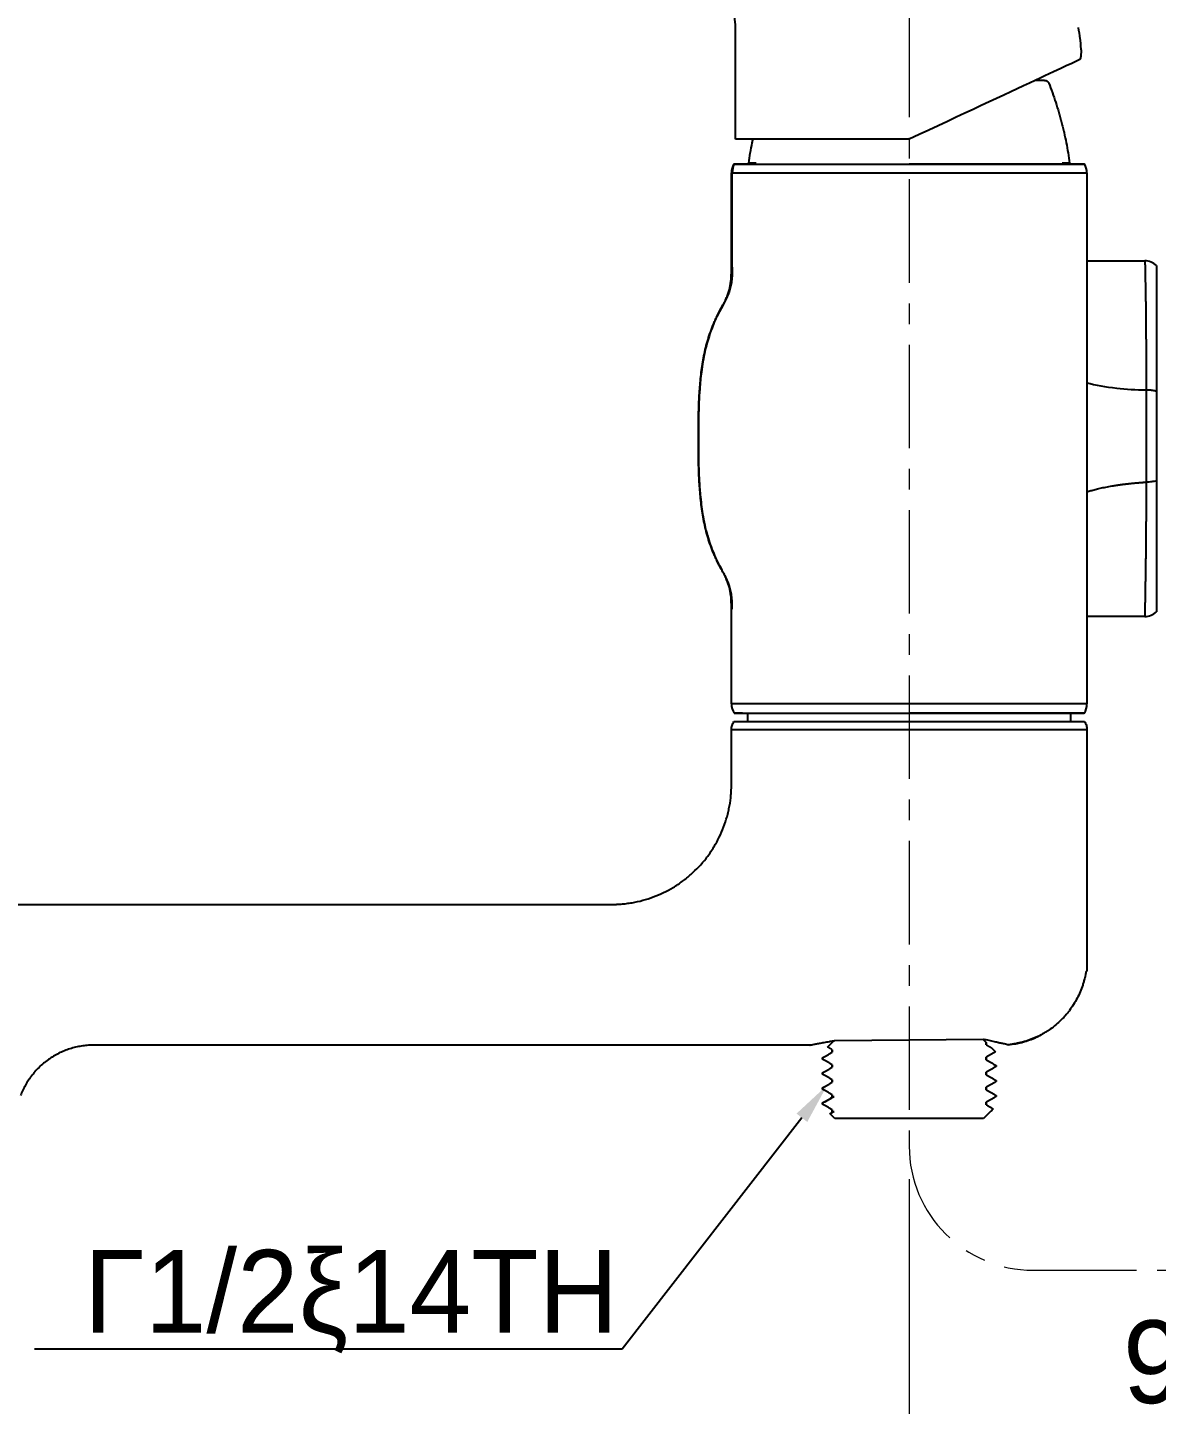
# Model space of a CAD drawing. Extents: x 0 to 1128, y 0 to 827.
# Drawn here: x 626.8 to 763.3, y 110.1 to 276.6 of the extents above; entities that cross this region are included whole.
import ezdxf
from ezdxf import colors
from ezdxf.entities.mleader import LeaderData, LeaderLine
from ezdxf.math import Vec2, Vec3

# ---------------------------------------------------------------- set-up
doc = ezdxf.new("R2010")
doc.units = 0
doc.header["$LTSCALE"] = 10
doc.header["$MEASUREMENT"] = 0
doc.header["$PDMODE"] = 3
doc.header["$PDSIZE"] = -10
doc.linetypes.add('CENTER', pattern=[2, 1.25, -0.25, 0.25, -0.25])
doc.layers.get('0').update_dxf_attribs({"linetype": 'CONTINUOUS'})
doc.layers.get('DEFPOINTS').update_dxf_attribs({"linetype": 'CONTINUOUS'})
doc.layers.add('1', color=7, linetype='CONTINUOUS')
doc.layers.add('DEF_LAYER_ASSEM_MEMBER', color=7, linetype='CONTINUOUS')
doc.styles.add('Daelim Dimension', font='')
doc.styles.get("Standard").update_dxf_attribs({"font": 'SYMBOL'})
doc.styles.get('Daelim Dimension').set_extended_font_data('나눔고딕')
doc.dimstyles.new('DEFAULT', dxfattribs={"dimscale": 2, "dimtxt": 2, "dimasz": 2, "dimexe": 0, "dimexo": 2, "dimgap": 1, "dimtad": 1, "dimdec": 1, "dimzin": 9, "dimdsep": 46, "dimtxsty": 'Daelim Dimension', "dimcen": 0.5, "dimclrd": 252, "dimclre": 252, "dimclrt": 3, "dimadec": 1, "dimazin": 0, "dimtfac": 1, "dimtdec": 1, "dimtix": 1, "dimtmove": 0, "dimatfit": 3, "dimfxl": 1, "dimtolj": 1, "dimtzin": 1, "dimlwd": 9, "dimlwe": 9, "dimarcsym": 0})

# ---------------------------------------------------------------- blocks, each defined once
blk = doc.blocks.new('*D2')
at = {"color": 5, "lineweight": 9, "ltscale": 0.5, "transparency": 16777216}
for p, q in [((611.38, 138.41), (611.38, 88.37)), ((830.14, 133.57), (830.14, 88.37)), ((615.38, 90.37), (826.14, 90.37))]:
    blk.add_line(p, q, dxfattribs=at)
at = {"color": 5, "ltscale": 0.5, "transparency": 16777216}
for points in [[(615.38, 91.04), (615.38, 89.71), (611.38, 90.37)], [(826.14, 91.04), (826.14, 89.71), (830.14, 90.37)]]:
    blk.add_solid(points, dxfattribs=at)
at = {"layer": 'DEFPOINTS', "color": 0, "ltscale": 0.5, "transparency": 16777216}
for p in [(611.38, 142.41), (830.14, 137.57), (830.14, 90.37)]:
    blk.add_point(p, dxfattribs=at)
at = {"color": 7, "ltscale": 0.5, "transparency": 16777216, "insert": (720.76, 97.82), "char_height": 10, "attachment_point": 5, "style": 'Daelim Dimension'}
blk.add_mtext('\\A1;219', dxfattribs=at)
blk = doc.blocks.new('*D3')
at = {"color": 5, "lineweight": 9, "ltscale": 0.5, "transparency": 16777216}
for p, q in [((830.14, 145.67), (830.14, 105.73)), ((733.44, 137.31), (733.44, 105.73)), ((737.44, 107.73), (826.14, 107.73))]:
    blk.add_line(p, q, dxfattribs=at)
at = {"color": 5, "ltscale": 0.5, "transparency": 16777216}
for points in [[(737.44, 108.4), (737.44, 107.06), (733.44, 107.73)], [(826.14, 108.4), (826.14, 107.06), (830.14, 107.73)]]:
    blk.add_solid(points, dxfattribs=at)
at = {"layer": 'DEFPOINTS', "color": 0, "ltscale": 0.5, "transparency": 16777216}
for p in [(830.14, 149.67), (733.44, 141.31), (830.14, 107.73)]:
    blk.add_point(p, dxfattribs=at)
at = {"color": 7, "ltscale": 0.5, "transparency": 16777216, "insert": (781.79, 115.17), "char_height": 10, "attachment_point": 5, "style": 'Daelim Dimension'}
blk.add_mtext('\\A1;95~105', dxfattribs=at)

msp = doc.modelspace()

# ---------------------------------------------------------------- linework, layer by layer
at = {"ltscale": 0.5}
for p, q in [((711.94, 259), (754.94, 259)), ((754.94, 194.78), (711.94, 194.78)), ((752.94, 193.65), (752.94, 192.65)), ((711.94, 191.67), (754.94, 191.67)), ((724.41, 154.07), (742.44, 154.26))]:
    msp.add_line(p, q, dxfattribs=at)
at = {"layer": '1', "color": 7, "linetype": 'Continuous', "lineweight": -3}
for p, q in [((754.06, 272.68), (753.53, 272.43)), ((712.44, 263.06), (712.44, 271.06)), ((749.79, 270.16), (748.67, 270.16)), ((749.79, 270.16), (749.85, 270.16)), ((712.94, 263.06), (712.44, 263.06)), ((733.44, 263.06), (712.94, 263.06)), ((714.94, 260.16), (714.04, 260.16)), ((752.84, 260.16), (751.94, 260.16)), ((711.94, 247.32), (711.94, 259)), ((712.03, 247.59), (712.03, 259)), ((754.94, 259), (754.94, 194.78)), ((762.09, 232.74), (762.09, 221.6)), ((763.34, 232.58), (763.34, 221.73)), ((763.44, 226.65), (763.34, 226.65)), ((711.94, 206.41), (711.94, 206.42)), ((711.94, 194.78), (711.94, 206.41)), ((713.29, 193.65), (712.29, 193.65)), ((713.94, 192.65), (713.94, 193.65)), ((754.59, 193.65), (753.59, 193.65)), ((712.24, 192.65), (754.64, 192.65)), ((754.94, 186.2), (754.94, 186.2)), ((754.94, 186.2), (754.94, 162.48)), ((613.44, 170.53), (683.44, 170.53)), ((754.94, 162.48), (754.83, 162.48)), ((754.94, 162.48), (754.83, 162.48)), ((683.44, 153.53), (634.84, 153.53)), ((742.44, 154.26), (742.44, 154.15)), ((742.76, 153.57), (742.76, 153.84)), ((742.76, 153.84), (742.76, 153.57)), ((722.94, 151.98), (722.94, 151.84)), ((722.94, 151.84), (722.94, 151.98)), ((724.13, 152.97), (724.13, 152.67)), ((724.13, 152.67), (724.13, 152.97)), ((742.76, 151.76), (742.76, 152.06)), ((742.76, 152.06), (742.76, 151.76)), ((722.94, 150.17), (722.94, 150.02)), ((722.94, 150.02), (722.94, 150.17)), ((724.13, 151.15), (724.13, 150.85)), ((724.13, 150.85), (724.13, 151.15)), ((742.76, 149.94), (742.76, 150.24)), ((742.76, 150.24), (742.76, 149.94)), ((743.94, 150.93), (743.94, 151.07)), ((743.94, 151.07), (743.94, 150.93)), ((722.94, 148.35), (722.94, 148.21)), ((722.94, 148.21), (722.94, 148.35)), ((724.13, 149.34), (724.13, 149.04)), ((724.13, 149.04), (724.13, 149.34)), ((742.76, 148.13), (742.76, 148.43)), ((742.76, 148.43), (742.76, 148.13)), ((743.94, 149.11), (743.94, 149.26)), ((743.94, 149.26), (743.94, 149.11)), ((722.94, 146.54), (722.94, 146.39)), ((722.94, 146.39), (722.94, 146.54)), ((724.13, 147.52), (724.13, 147.22)), ((724.13, 147.22), (724.13, 147.52)), ((742.76, 146.32), (742.76, 146.62)), ((742.76, 146.62), (742.76, 146.32)), ((743.94, 147.3), (743.94, 147.45)), ((743.94, 147.45), (743.94, 147.3)), ((724.13, 145.71), (724.13, 145.41)), ((724.13, 145.41), (724.13, 145.71)), ((733.44, 144.65), (724.44, 144.65)), ((742.44, 144.65), (733.44, 144.65))]:
    msp.add_line(p, q, dxfattribs=at)
for centre, radius, start, end in [((713.94, 259), 2, 147.8293, 180), ((716.47, 258.65), 4.45, 161.546, 175.5599), ((752.94, 259), 2, 0, 32.1707), ((761.94, 207.36), 2, 270.0009, 314.3362), ((713.94, 194.78), 2, 180, 214.2758), ((752.94, 194.78), 2, 325.7242, 0)]:
    msp.add_arc(centre, radius, start, end, dxfattribs=at)
at = {"layer": '1', "color": 7, "linetype": 'Continuous', "lineweight": -3, "extrusion": (0, 1.21242e-05, 1)}
msp.add_arc((761.94, 246.36, -0.01), 2, 45.6635, 90, dxfattribs=at)
at = {"layer": '1', "color": 7, "linetype": 'Continuous', "lineweight": -3}
for centre, major_axis, ratio, start_param, end_param in [((733.44, 260.06), (-19.2, 0), 0.000003, 6.05326, 6.283185), ((733.44, 260.06), (-19.2, 0), 0.000003, 3.141367, 3.380059), ((733.44, 193.65), (-20.15, 0), 0.000015, 0, 1.570796), ((733.44, 193.65), (-20.15, 0), 0.000015, 2.886966, 4.712389)]:
    msp.add_ellipse(centre, major_axis=major_axis, ratio=ratio, start_param=start_param, end_param=end_param, dxfattribs=at)
for points, knots in [([(712.44, 271.06), (712.44, 271.94), (712.44, 272.81), (712.44, 274.12), (712.44, 274.56), (712.44, 275.22), (712.44, 275.44), (712.44, 275.87), (712.44, 276.09), (712.44, 276.37), (712.44, 276.42), (712.44, 276.53), (712.44, 276.58), (712.44, 276.75), (712.43, 276.86), (712.41, 277.18), (712.38, 277.4), (712.31, 277.72), (712.28, 277.82), (712.24, 277.96), (712.24, 277.98), (712.22, 278.03), (712.2, 278.11), (712.17, 278.19), (712.08, 278.45), (711.99, 278.65), (711.79, 279.03), (711.68, 279.22), (711.53, 279.45), (711.49, 279.49), (711.43, 279.58), (711.4, 279.62), (711.29, 279.75), (711.22, 279.84), (711, 280.08), (710.85, 280.23), (710.6, 280.44), (710.51, 280.51), (710.38, 280.61), (710.31, 280.66), (710.25, 280.7), (710.2, 280.73), (710.18, 280.75), (709.97, 280.88), (709.78, 280.99), (709.39, 281.17), (709.18, 281.25), (708.87, 281.36), (708.77, 281.39), (708.55, 281.44), (708.44, 281.46), (708.23, 281.5), (708.12, 281.52), (707.91, 281.54), (707.8, 281.55), (707.59, 281.56), (707.48, 281.56), (707.32, 281.56), (707.26, 281.56), (707.15, 281.56), (707.1, 281.56), (706.83, 281.56), (706.62, 281.56), (705.97, 281.56), (705.54, 281.56), (704.25, 281.56), (703.39, 281.56), (701.66, 281.56), (700.8, 281.56), (699.94, 281.56)], [0, 0, 0, 0, 0.125, 0.125, 0.1875, 0.1875, 0.21875, 0.21875, 0.25, 0.25, 0.257812, 0.257812, 0.265625, 0.265625, 0.28125, 0.28125, 0.3125, 0.3125, 0.328125, 0.328125, 0.332031, 0.332031, 0.335937, 0.34375, 0.34375, 0.375, 0.375, 0.40625, 0.40625, 0.414062, 0.414062, 0.421875, 0.421875, 0.4375, 0.4375, 0.46875, 0.46875, 0.484375, 0.484375, 0.492187, 0.496094, 0.496094, 0.5, 0.5, 0.53125, 0.53125, 0.5625, 0.5625, 0.578125, 0.578125, 0.59375, 0.59375, 0.609375, 0.609375, 0.625, 0.625, 0.640625, 0.640625, 0.648437, 0.648437, 0.65625, 0.65625, 0.6875, 0.6875, 0.75, 0.75, 0.875, 0.875, 1, 1, 1, 1]), ([(754.22, 273.86), (754.22, 273.97), (754.22, 274.08), (754.21, 274.31), (754.2, 274.42), (754.18, 274.76), (754.15, 274.99), (754.07, 275.66), (754, 276.11), (753.9, 276.56)], [0, 0, 0, 0, 0.125, 0.125, 0.25, 0.25, 0.5, 0.5, 1, 1, 1, 1]), ([(754.22, 273.86), (754.22, 273.78), (754.22, 273.71), (754.22, 273.61), (754.22, 273.58), (754.22, 273.52), (754.22, 273.51), (754.22, 273.47), (754.22, 273.46), (754.21, 273.37), (754.21, 273.31), (754.2, 273.22), (754.2, 273.19), (754.19, 273.14), (754.19, 273.13), (754.19, 273.1), (754.19, 273.08), (754.18, 273.02), (754.17, 272.97), (754.15, 272.9), (754.15, 272.88), (754.14, 272.85), (754.14, 272.84), (754.14, 272.82), (754.13, 272.81), (754.12, 272.77), (754.11, 272.74), (754.09, 272.71), (754.08, 272.7), (754.07, 272.69), (754.07, 272.68), (754.06, 272.68), (754.06, 272.68), (754.06, 272.68)], [0, 0, 0, 0, 0.125, 0.125, 0.1875, 0.1875, 0.21875, 0.21875, 0.25, 0.25, 0.375, 0.375, 0.4375, 0.4375, 0.46875, 0.46875, 0.5, 0.5, 0.625, 0.625, 0.6875, 0.6875, 0.71875, 0.71875, 0.75, 0.75, 0.875, 0.875, 0.9375, 0.9375, 0.96875, 0.96875, 1, 1, 1, 1]), ([(753.53, 272.43), (753.3, 272.32), (752.96, 272.16), (752.52, 271.96), (751.62, 271.54), (750.34, 270.94), (748.68, 270.17), (748.68, 270.17), (748.67, 270.17), (748.67, 270.16), (745.14, 268.52), (739.92, 266.08), (733.44, 263.06)], [0, 0, 0, 0, 0.324435, 0.324435, 0.324435, 1, 1, 1, 1.00229, 1.00229, 1.00229, 2.435656, 2.435656, 2.435656, 2.435656]), ([(749.85, 270.16), (749.88, 270.16), (749.9, 270.16), (749.95, 270.15), (749.98, 270.15), (750.02, 270.13), (750.07, 270.11), (750.11, 270.09), (750.14, 270.07), (750.15, 270.06), (750.17, 270.05), (750.18, 270.04), (750.21, 270.01), (750.23, 269.99), (750.25, 269.96), (750.26, 269.95), (750.27, 269.93), (750.28, 269.92), (750.3, 269.89), (750.31, 269.87), (750.32, 269.85)], [0, 0, 0, 0, 0.125, 0.125, 0.25, 0.25, 0.375, 0.5, 0.5, 0.5625, 0.5625, 0.625, 0.625, 0.75, 0.75, 0.8125, 0.8125, 0.875, 0.875, 1, 1, 1, 1]), ([(750.32, 269.85), (750.62, 269.07), (750.9, 268.29), (751.29, 267.1), (751.41, 266.7), (751.59, 266.09), (751.65, 265.89), (751.76, 265.49), (751.87, 265.08), (751.97, 264.67), (752.07, 264.27), (752.12, 264.06), (752.26, 263.45), (752.35, 263.04), (752.59, 261.81), (752.73, 260.99), (752.84, 260.16)], [0, 0, 0, 0, 0.25, 0.25, 0.375, 0.375, 0.4375, 0.4375, 0.5, 0.5625, 0.5625, 0.625, 0.625, 0.75, 0.75, 1, 1, 1, 1]), ([(714.04, 260.16), (714.15, 260.98), (714.29, 261.8), (714.48, 262.77), (714.51, 262.91), (714.54, 263.06)], [0, 0, 0, 0, 0.25, 0.25, 0.2954871, 0.2954871, 0.2954871, 0.2954871]), ([(714.81, 260.06), (714.75, 260.06), (714.69, 260.06), (714.31, 260.06), (714.02, 260.06), (713.7, 260.06), (713.64, 260.06), (713.54, 260.06), (713.51, 260.06), (713.46, 260.06), (713.31, 260.06), (713.18, 260.06), (712.89, 260.06), (712.57, 260.06), (712.39, 260.06), (712.3, 260.06), (712.28, 260.06), (712.26, 260.06), (712.25, 260.06), (712.25, 260.06), (712.25, 260.06), (712.25, 260.06)], [0, 0, 0, 0, 0.037924, 0.037924, 0.235445, 0.235445, 0.284825, 0.284825, 0.309515, 0.309515, 0.334205, 0.432966, 0.432966, 0.630487, 0.828008, 0.828008, 0.926768, 0.926768, 0.976149, 0.976149, 1, 1, 1, 1]), ([(712.25, 260.06), (712.74, 260.06), (713.23, 260.06), (713.89, 260.06), (714.07, 260.06), (714.24, 260.06), (720.64, 260.06), (727.04, 260.06), (733.44, 260.06), (739.64, 260.06), (745.84, 260.06), (752.04, 260.06), (752.24, 260.06), (752.44, 260.06), (752.64, 260.06), (753.31, 260.06), (753.97, 260.06), (754.63, 260.06)], [0, 0, 0, 0, 0.735254, 0.735254, 1, 1, 1, 10.633573, 10.633573, 10.633573, 19.966206, 19.966206, 19.966206, 20.267146, 20.267146, 20.267146, 21.267146, 21.267146, 21.267146, 21.267146]), ([(733.44, 260.06), (745.69, 260.06), (754.64, 260.06), (754.63, 260.06), (754.63, 260.06), (754.63, 260.06), (754.62, 260.06), (754.58, 260.06), (754.43, 260.06), (754.32, 260.06), (754.16, 260.06), (754.14, 260.06), (754.1, 260.06), (754.08, 260.06), (754.02, 260.06), (753.98, 260.06), (753.85, 260.06), (753.75, 260.06), (753.43, 260.06), (753.19, 260.06), (752.68, 260.06), (752.4, 260.06), (752.11, 260.06), (752.09, 260.06), (752.06, 260.06), (752.04, 260.06), (748.65, 260.06), (741.99, 260.06), (733.44, 260.06)], [-3.234352, -3.234352, -3.234352, -3.234352, 0, 0, 0, 0.024954, 0.024954, 0.22374, 0.22374, 0.422526, 0.422526, 0.447375, 0.447375, 0.472223, 0.472223, 0.521919, 0.521919, 0.621312, 0.621312, 0.820098, 0.820098, 1, 1, 1, 1.013178, 1.013178, 1.013178, 3.039335, 3.039335, 3.039335, 3.039335]), ([(761.94, 248.36), (761.94, 248.36), (761.94, 248.36), (761.94, 248.36), (761.94, 248.36), (761.94, 248.35), (761.94, 248.35), (761.94, 248.34), (761.94, 248.34), (761.94, 248.33), (761.94, 248.32), (761.94, 248.31), (761.95, 248.3), (761.95, 248.29), (761.95, 248.27), (761.95, 248.26), (761.95, 248.24), (761.95, 248.23), (761.95, 248.21), (761.95, 248.19), (761.95, 248.17), (761.95, 248.15), (761.95, 248.13), (761.95, 248.1), (761.95, 248.08), (761.95, 248.05), (761.95, 248.02), (761.95, 247.99), (761.95, 247.96), (761.95, 247.93), (761.95, 247.9), (761.96, 247.87), (761.96, 247.83), (761.96, 247.8), (761.96, 247.76), (761.96, 247.72), (761.96, 247.68), (761.96, 247.64), (761.96, 247.6), (761.96, 247.55), (761.96, 247.51), (761.96, 247.46), (761.97, 247.41), (761.97, 247.36), (761.97, 247.31), (761.97, 247.26), (761.97, 247.21), (761.97, 247.09), (761.98, 246.9), (761.98, 246.62), (761.99, 246.32), (761.99, 246.02), (762, 245.7), (762.01, 245.35), (762.01, 244.98), (762.02, 244.59), (762.02, 244.17), (762.03, 243.87), (762.03, 243.69), (762.03, 243.64), (762.03, 243.59), (762.03, 243.55), (762.03, 243.5), (762.04, 243.45), (762.04, 243.4), (762.04, 243.35), (762.04, 243.3), (762.04, 243.25), (762.04, 243.2), (762.04, 243.15), (762.04, 243.1), (762.04, 243.05), (762.04, 243), (762.04, 242.95), (762.04, 242.9), (762.04, 242.85), (762.04, 242.8), (762.04, 242.75), (762.04, 242.7), (762.04, 242.65), (762.05, 242.59), (762.05, 242.54), (762.05, 242.49), (762.05, 242.44), (762.05, 242.39), (762.05, 242.33), (762.05, 242.28), (762.05, 242.23), (762.05, 242.17), (762.05, 242.12), (762.05, 242.07), (762.05, 242.01), (762.05, 241.96), (762.05, 241.9), (762.05, 241.85), (762.05, 241.79), (762.05, 241.74), (762.05, 241.68), (762.06, 241.63), (762.06, 241.57), (762.06, 241.52), (762.06, 241.46), (762.06, 241.4), (762.06, 241.35), (762.06, 241.29), (762.06, 241.24), (762.06, 241.18), (762.06, 241.12), (762.06, 241.07), (762.06, 241.01), (762.06, 240.95), (762.06, 240.89), (762.06, 240.83), (762.06, 240.78), (762.06, 240.72), (762.06, 240.66), (762.06, 240.6), (762.06, 240.54), (762.06, 240.48), (762.07, 240.43), (762.07, 240.37), (762.07, 240.31), (762.07, 240.25), (762.07, 240.19), (762.07, 240.13), (762.07, 240.07), (762.07, 240.01), (762.07, 239.95), (762.07, 239.89), (762.07, 239.83), (762.07, 239.77), (762.07, 239.71), (762.07, 239.64), (762.07, 239.58), (762.07, 239.52), (762.07, 239.46), (762.07, 239.4), (762.07, 239.34), (762.07, 239.27), (762.07, 239.21), (762.07, 239.15), (762.07, 239.09), (762.07, 239.02), (762.07, 238.96), (762.08, 238.9), (762.08, 238.84), (762.08, 238.77), (762.08, 238.71), (762.08, 238.65), (762.08, 238.58), (762.08, 238.52), (762.08, 238.45), (762.08, 238.39), (762.08, 238.33), (762.08, 238.26), (762.08, 238.2), (762.08, 238.13), (762.08, 238.07), (762.08, 238), (762.08, 237.94), (762.08, 237.87), (762.08, 237.81), (762.08, 237.74), (762.08, 237.68), (762.08, 237.61), (762.08, 237.54), (762.08, 237.48), (762.08, 237.41), (762.08, 237.35), (762.08, 237.28), (762.08, 237.21), (762.08, 237.15), (762.08, 237.08), (762.08, 237.01), (762.08, 236.95), (762.08, 236.88), (762.08, 236.81), (762.08, 236.74), (762.08, 236.68), (762.08, 236.61), (762.08, 236.54), (762.09, 236.47), (762.09, 236.41), (762.09, 236.34), (762.09, 236.27), (762.09, 236.2), (762.09, 236.13), (762.09, 236.06), (762.09, 236), (762.09, 235.93), (762.09, 235.86), (762.09, 235.79), (762.09, 235.72), (762.09, 235.65), (762.09, 235.58), (762.09, 235.51), (762.09, 235.44), (762.09, 235.37), (762.09, 235.3), (762.09, 235.23), (762.09, 235.16), (762.09, 235.09), (762.09, 235.02), (762.09, 234.95), (762.09, 234.88), (762.09, 234.81), (762.09, 234.74), (762.09, 234.67), (762.09, 234.6), (762.09, 234.53), (762.09, 234.46), (762.09, 234.39), (762.09, 234.32), (762.09, 234.25), (762.09, 234.18), (762.09, 234.1), (762.09, 234.03), (762.09, 233.96), (762.09, 233.89), (762.09, 233.82), (762.09, 233.75), (762.09, 233.68), (762.09, 233.6), (762.09, 233.53), (762.09, 233.46), (762.09, 233.39), (762.09, 233.32), (762.09, 233.24), (762.09, 233.17), (762.09, 233.1), (762.09, 233.03), (762.09, 232.95), (762.09, 232.88), (762.09, 232.81), (762.09, 232.76), (762.09, 232.74)], [0, 0, 0, 0, 0.005328, 0.010672, 0.016031, 0.021405, 0.026795, 0.0322, 0.03762, 0.043055, 0.048506, 0.053972, 0.059453, 0.06495, 0.070461, 0.075988, 0.08153, 0.087087, 0.092659, 0.098246, 0.103848, 0.109465, 0.115097, 0.120743, 0.126405, 0.132083, 0.137775, 0.143482, 0.149204, 0.154942, 0.160695, 0.166463, 0.172247, 0.178046, 0.183861, 0.18969, 0.195536, 0.201397, 0.207274, 0.213166, 0.219074, 0.224998, 0.230937, 0.236892, 0.242862, 0.248848, 0.254849, 0.260865, 0.288255, 0.314767, 0.340398, 0.365153, 0.389036, 0.414604, 0.440181, 0.465765, 0.491352, 0.51694, 0.519683, 0.522426, 0.525169, 0.527911, 0.530654, 0.533396, 0.536138, 0.538879, 0.541621, 0.544362, 0.547103, 0.549844, 0.552585, 0.555326, 0.558066, 0.560807, 0.563547, 0.566287, 0.569027, 0.571766, 0.574506, 0.577245, 0.579984, 0.582723, 0.585462, 0.588201, 0.590939, 0.593678, 0.596416, 0.599154, 0.601892, 0.604629, 0.607367, 0.610104, 0.612842, 0.615579, 0.618316, 0.621053, 0.623789, 0.626526, 0.629262, 0.631998, 0.634734, 0.63747, 0.640206, 0.642942, 0.645677, 0.648412, 0.651148, 0.653883, 0.656618, 0.659352, 0.662087, 0.664821, 0.667556, 0.67029, 0.673024, 0.675758, 0.678492, 0.681226, 0.683959, 0.686693, 0.689426, 0.692159, 0.694892, 0.697625, 0.700358, 0.703091, 0.705823, 0.708556, 0.711288, 0.71402, 0.716752, 0.719484, 0.722216, 0.724948, 0.72768, 0.730412, 0.733143, 0.735874, 0.738606, 0.741337, 0.744068, 0.746799, 0.74953, 0.75226, 0.754991, 0.757721, 0.760451, 0.763181, 0.765911, 0.768641, 0.771371, 0.7741, 0.776829, 0.779558, 0.782287, 0.785016, 0.787744, 0.790473, 0.793201, 0.795929, 0.798657, 0.801384, 0.804111, 0.806838, 0.809565, 0.812292, 0.815018, 0.817744, 0.82047, 0.823196, 0.825922, 0.828647, 0.831372, 0.834096, 0.836821, 0.839545, 0.842269, 0.844993, 0.847717, 0.85044, 0.853163, 0.855886, 0.858609, 0.861332, 0.864054, 0.866776, 0.869498, 0.87222, 0.874942, 0.877663, 0.880385, 0.883106, 0.885827, 0.888548, 0.891269, 0.893989, 0.89671, 0.89943, 0.90215, 0.90487, 0.90759, 0.91031, 0.91303, 0.91575, 0.918469, 0.921189, 0.923908, 0.926627, 0.929346, 0.932065, 0.934784, 0.937503, 0.940222, 0.94294, 0.945659, 0.948377, 0.951095, 0.953813, 0.956531, 0.959249, 0.961967, 0.964684, 0.967402, 0.970119, 0.972836, 0.975553, 0.97827, 0.980987, 0.983703, 0.98642, 0.989136, 0.991852, 0.994568, 0.997284, 1, 1, 1, 1]), ([(710.71, 242.64), (710.86, 242.91), (710.99, 243.14), (711.2, 243.55), (711.28, 243.74), (711.43, 244.09), (711.5, 244.25), (711.61, 244.57), (711.65, 244.72), (711.78, 245.19), (711.83, 245.5), (711.9, 246.07), (711.91, 246.28), (711.93, 246.74), (711.94, 247), (711.94, 247.32)], [0, 0, 0, 0, 0.125, 0.125, 0.25, 0.25, 0.375, 0.375, 0.5, 0.5, 0.75, 0.75, 0.875, 0.875, 1, 1, 1, 1]), ([(712.03, 247.59), (712.04, 247.23), (712.03, 246.6), (711.96, 245.75), (711.82, 245.05), (711.59, 244.36), (711.25, 243.59), (710.95, 243.04), (710.77, 242.73)], [0, 0, 0, 0, 0.211134, 0.367143, 0.500156, 0.633407, 0.789132, 1, 1, 1, 1]), ([(763.34, 247.79), (763.34, 247.79), (763.34, 247.77), (763.34, 247.68), (763.34, 247.61), (763.34, 247.5), (763.34, 247.47), (763.34, 247.42), (763.34, 247.39), (763.34, 247.31), (763.34, 247.24), (763.34, 247.04), (763.34, 246.88), (763.34, 246.53), (763.34, 246.33), (763.34, 245.89), (763.34, 245.64), (763.34, 245.31), (763.34, 245.21), (763.34, 245.11), (763.34, 245.04), (763.34, 245), (763.34, 244.83), (763.34, 244.68), (763.34, 244.23), (763.34, 243.9), (763.34, 243.23), (763.34, 242.87), (763.34, 242.13), (763.34, 241.74), (763.34, 241.12), (763.34, 240.91), (763.34, 240.59), (763.34, 240.49), (763.34, 240.27), (763.34, 240.16), (763.34, 239.61), (763.34, 239.16), (763.34, 238.23), (763.34, 237.75), (763.34, 236.78), (763.34, 236.28), (763.34, 235.51), (763.34, 235.26), (763.34, 234.86), (763.34, 234.73), (763.34, 234.53), (763.34, 234.47), (763.34, 234.34), (763.34, 233.74), (763.34, 233.13), (763.34, 232.58)], [0, 0, 0, 0, 0.062578, 0.062578, 0.125073, 0.125073, 0.140697, 0.140697, 0.15632, 0.15632, 0.187568, 0.187568, 0.250063, 0.250063, 0.312557, 0.312557, 0.375052, 0.375052, 0.390676, 0.398488, 0.398488, 0.4063, 0.4063, 0.437547, 0.437547, 0.500042, 0.500042, 0.562536, 0.562536, 0.625031, 0.625031, 0.656279, 0.656279, 0.671902, 0.671902, 0.687526, 0.687526, 0.750021, 0.750021, 0.812516, 0.812516, 0.87501, 0.87501, 0.906258, 0.906258, 0.921882, 0.921882, 0.929693, 0.929693, 0.937505, 1, 1, 1, 1]), ([(710.83, 242.78), (710.68, 242.54), (710.19, 241.74), (709.44, 239.95), (708.71, 237.57), (708.3, 235.06), (708.1, 233), (708.01, 231.34), (707.97, 229.96), (707.95, 228.75), (707.94, 227.65), (707.94, 226.66), (707.94, 225.79), (707.95, 224.83), (707.97, 223.56), (708.03, 221.91), (708.17, 219.92), (708.44, 217.63), (708.95, 215.25), (709.74, 212.97), (710.42, 211.62), (710.8, 210.98)], [0, 0, 0, 0, 0.026129, 0.085962, 0.177095, 0.254302, 0.317698, 0.367509, 0.406815, 0.443578, 0.478297, 0.50825, 0.534053, 0.558183, 0.596205, 0.650814, 0.709174, 0.77954, 0.861975, 0.93189, 1, 1, 1, 1]), ([(710.71, 211.09), (710.54, 211.39), (710.3, 211.85), (710.08, 212.32), (709.94, 212.63), (709.6, 213.42), (709.19, 214.54), (708.92, 215.53), (708.76, 216.19), (708.69, 216.52), (708.49, 217.52), (708.38, 218.19), (708.26, 219.19), (708.22, 219.53), (708.16, 220.2), (708.07, 221.2), (708.02, 222.2), (707.98, 223.54), (707.96, 224.2), (707.94, 225.53), (707.94, 226.2), (707.94, 227.53), (707.94, 228.19), (707.96, 229.52), (707.98, 230.19), (708.02, 231.52), (708.07, 232.53), (708.16, 233.53), (708.22, 234.2), (708.26, 234.53), (708.38, 235.54), (708.49, 236.21), (708.69, 237.21), (708.76, 237.54), (708.92, 238.2), (709.19, 239.18), (709.6, 240.31), (709.94, 241.1), (710.08, 241.41), (710.3, 241.88), (710.54, 242.34), (710.71, 242.64)], [0, 0, 0, 0, 0.03125, 0.046875, 0.046875, 0.0625, 0.125, 0.15625, 0.15625, 0.1875, 0.1875, 0.25, 0.25, 0.28125, 0.28125, 0.3125, 0.375, 0.375, 0.4375, 0.4375, 0.5, 0.5, 0.5625, 0.5625, 0.625, 0.625, 0.6875, 0.71875, 0.71875, 0.75, 0.75, 0.8125, 0.8125, 0.84375, 0.84375, 0.875, 0.9375, 0.953125, 0.953125, 0.96875, 1, 1, 1, 1]), ([(710.71, 242.64), (710.71, 242.64), (710.71, 242.64), (710.71, 242.64), (710.71, 242.64), (710.71, 242.64), (710.71, 242.65), (710.72, 242.65), (710.72, 242.66), (710.73, 242.66), (710.73, 242.67), (710.73, 242.68), (710.74, 242.69), (710.75, 242.7), (710.75, 242.71), (710.76, 242.72), (710.77, 242.73), (710.77, 242.74), (710.77, 242.74)], [0, 0, 0, 0, 0.064106, 0.12829, 0.192555, 0.256902, 0.321335, 0.385856, 0.450468, 0.515174, 0.579975, 0.644876, 0.709877, 0.774983, 0.840194, 0.905515, 0.970947, 1, 1, 1, 1]), ([(710.77, 242.74), (710.77, 242.74), (710.78, 242.75), (710.78, 242.76), (710.79, 242.77), (710.79, 242.77)], [0, 0, 0, 0, 0.278071, 0.778406, 1, 1, 1, 1]), ([(762.09, 221.6), (762.09, 221.55), (762.09, 221.47), (762.09, 221.34), (762.09, 221.21), (762.09, 221.08), (762.09, 220.95), (762.09, 220.82), (762.09, 220.69), (762.09, 220.55), (762.09, 220.41), (762.09, 220.28), (762.09, 220.14), (762.09, 220), (762.09, 219.85), (762.09, 219.71), (762.09, 219.57), (762.09, 219.42), (762.09, 219.28), (762.09, 219.13), (762.09, 218.98), (762.09, 218.83), (762.09, 218.68), (762.08, 218.53), (762.08, 218.38), (762.08, 218.22), (762.08, 218.07), (762.08, 217.91), (762.08, 217.76), (762.08, 217.6), (762.08, 217.44), (762.08, 217.28), (762.08, 217.12), (762.08, 216.96), (762.08, 216.8), (762.07, 216.64), (762.07, 216.48), (762.07, 216.31), (762.07, 216.15), (762.07, 215.98), (762.07, 215.82), (762.07, 215.65), (762.07, 215.49), (762.06, 215.32), (762.06, 215.16), (762.06, 214.99), (762.06, 214.82), (762.06, 214.65), (762.06, 214.48), (762.06, 214.32), (762.05, 214.15), (762.05, 213.98), (762.05, 213.81), (762.05, 213.64), (762.05, 213.47), (762.05, 213.31), (762.05, 213.14), (762.04, 212.97), (762.04, 212.8), (762.04, 212.63), (762.04, 212.47), (762.04, 212.3), (762.03, 212.13), (762.03, 211.97), (762.03, 211.8), (762.03, 211.64), (762.03, 211.47), (762.02, 211.31), (762.02, 211.15), (762.02, 210.99), (762.02, 210.82), (762.02, 210.66), (762.01, 210.51), (762.01, 210.35), (762.01, 210.19), (762.01, 210.03), (762, 209.66), (761.99, 209.1), (761.98, 208.41), (761.97, 207.83), (761.96, 207.34), (761.96, 206.93), (761.95, 206.59), (761.95, 206.4), (761.95, 206.31), (761.95, 206.3), (761.95, 206.29), (761.95, 206.29), (761.95, 206.28), (761.95, 206.27), (761.95, 206.26), (761.95, 206.26), (761.95, 206.25), (761.95, 206.24), (761.95, 206.23), (761.95, 206.23), (761.95, 206.22), (761.95, 206.21), (761.95, 206.2), (761.95, 206.19), (761.95, 206.19), (761.95, 206.18), (761.95, 206.17), (761.95, 206.16), (761.95, 206.15), (761.95, 206.14), (761.95, 206.14), (761.95, 206.13), (761.95, 206.12), (761.95, 206.11), (761.95, 206.1), (761.95, 206.09), (761.95, 206.08), (761.95, 206.07), (761.95, 206.07), (761.95, 206.06), (761.95, 206.05), (761.95, 206.04), (761.95, 206.03), (761.95, 206.02), (761.95, 206.01), (761.95, 206), (761.95, 205.99), (761.95, 205.98), (761.95, 205.97), (761.95, 205.97), (761.95, 205.96), (761.95, 205.95), (761.95, 205.94), (761.95, 205.93), (761.95, 205.92), (761.95, 205.91), (761.95, 205.9), (761.95, 205.89), (761.95, 205.88), (761.95, 205.87), (761.95, 205.86), (761.95, 205.85), (761.95, 205.84), (761.95, 205.83), (761.95, 205.83), (761.95, 205.82), (761.95, 205.81), (761.95, 205.8), (761.95, 205.79), (761.95, 205.78), (761.95, 205.77), (761.95, 205.76), (761.95, 205.75), (761.95, 205.74), (761.95, 205.73), (761.94, 205.72), (761.94, 205.72), (761.94, 205.71), (761.94, 205.7), (761.94, 205.69), (761.94, 205.68), (761.94, 205.67), (761.94, 205.66), (761.94, 205.65), (761.94, 205.65), (761.94, 205.64), (761.94, 205.63), (761.94, 205.62), (761.94, 205.61), (761.94, 205.6), (761.94, 205.6), (761.94, 205.59), (761.94, 205.58), (761.94, 205.57), (761.94, 205.56), (761.94, 205.56), (761.94, 205.55), (761.94, 205.54), (761.94, 205.53), (761.94, 205.53), (761.94, 205.52), (761.94, 205.51), (761.94, 205.51), (761.94, 205.5), (761.94, 205.49), (761.94, 205.49), (761.94, 205.48), (761.94, 205.47), (761.94, 205.47), (761.94, 205.46), (761.94, 205.45), (761.94, 205.45), (761.94, 205.44), (761.94, 205.44), (761.94, 205.43), (761.94, 205.43), (761.94, 205.42), (761.94, 205.42), (761.94, 205.41), (761.94, 205.41), (761.94, 205.4), (761.94, 205.4), (761.94, 205.4), (761.94, 205.39), (761.94, 205.39), (761.94, 205.39), (761.94, 205.38), (761.94, 205.38), (761.94, 205.38), (761.94, 205.38), (761.94, 205.37), (761.94, 205.37), (761.94, 205.37), (761.94, 205.37), (761.94, 205.37), (761.94, 205.37), (761.94, 205.36), (761.94, 205.36), (761.94, 205.36), (761.94, 205.36), (761.94, 205.36)], [0, 0, 0, 0, 0.00457, 0.009197, 0.013882, 0.018625, 0.023425, 0.028282, 0.033197, 0.03817, 0.0432, 0.048288, 0.053433, 0.058635, 0.063895, 0.069212, 0.074587, 0.080019, 0.085507, 0.091053, 0.096656, 0.102317, 0.108034, 0.113808, 0.11964, 0.125529, 0.131475, 0.137478, 0.143538, 0.149656, 0.155831, 0.162063, 0.168353, 0.1747, 0.181105, 0.187567, 0.194087, 0.200664, 0.207299, 0.213992, 0.220742, 0.227549, 0.234414, 0.241336, 0.248316, 0.255354, 0.262448, 0.2696, 0.27681, 0.284077, 0.291401, 0.298783, 0.306222, 0.313719, 0.321273, 0.328884, 0.336552, 0.344278, 0.352061, 0.359902, 0.3678, 0.375755, 0.383767, 0.391836, 0.399963, 0.408147, 0.416388, 0.424686, 0.433042, 0.441454, 0.449924, 0.458451, 0.467036, 0.475677, 0.484376, 0.493132, 0.501945, 0.54926, 0.593839, 0.635685, 0.674798, 0.711181, 0.744834, 0.775757, 0.77659, 0.777437, 0.778297, 0.779171, 0.780057, 0.780957, 0.78187, 0.782796, 0.783735, 0.784688, 0.785653, 0.786632, 0.787624, 0.788629, 0.789648, 0.79068, 0.791724, 0.792782, 0.793854, 0.794938, 0.796036, 0.797146, 0.79827, 0.799407, 0.800558, 0.801721, 0.802898, 0.804088, 0.805291, 0.806508, 0.807737, 0.80898, 0.810236, 0.811505, 0.812787, 0.814083, 0.815392, 0.816714, 0.818049, 0.819397, 0.820759, 0.822134, 0.823522, 0.824923, 0.826337, 0.827765, 0.829206, 0.83066, 0.832127, 0.833607, 0.835101, 0.836608, 0.838128, 0.839661, 0.841208, 0.842767, 0.84434, 0.845926, 0.847526, 0.849138, 0.850764, 0.852403, 0.854055, 0.85572, 0.857399, 0.859091, 0.860796, 0.862514, 0.864246, 0.86599, 0.867748, 0.869519, 0.871304, 0.873101, 0.874912, 0.876736, 0.878573, 0.880424, 0.882287, 0.884164, 0.886054, 0.887958, 0.889874, 0.891804, 0.893747, 0.895703, 0.897673, 0.899656, 0.901651, 0.903661, 0.905683, 0.907719, 0.909767, 0.91183, 0.913905, 0.915993, 0.918095, 0.92021, 0.922338, 0.92448, 0.926635, 0.928803, 0.930984, 0.933178, 0.935386, 0.937607, 0.939841, 0.942089, 0.944349, 0.946623, 0.94891, 0.951211, 0.953524, 0.955851, 0.958191, 0.960545, 0.962911, 0.965291, 0.967684, 0.970091, 0.97251, 0.974943, 0.977389, 0.979848, 0.982321, 0.984807, 0.987306, 0.989818, 0.992344, 0.994883, 0.997435, 1, 1, 1, 1]), ([(763.34, 221.73), (763.34, 221.17), (763.34, 220.62), (763.34, 219.79), (763.34, 219.52), (763.34, 218.98), (763.34, 218.72), (763.34, 218.38), (763.34, 218.32), (763.34, 218.19), (763.34, 218.12), (763.34, 217.92), (763.34, 217.79), (763.34, 217.4), (763.34, 217.14), (763.34, 216.38), (763.34, 215.89), (763.34, 214.93), (763.34, 214.47), (763.34, 213.56), (763.34, 213.12), (763.34, 212.59), (763.34, 212.49), (763.34, 212.33), (763.34, 212.28), (763.34, 212.17), (763.34, 211.92), (763.34, 211.67), (763.34, 211.08), (763.34, 210.71), (763.34, 210.01), (763.34, 209.68), (763.34, 209.05), (763.34, 208.75), (763.34, 208.41), (763.34, 208.34), (763.34, 208.21), (763.34, 208.14), (763.34, 207.95), (763.34, 207.83), (763.34, 207.48), (763.34, 207.27), (763.34, 206.9), (763.34, 206.73), (763.34, 206.44), (763.34, 206.32), (763.34, 206.2), (763.34, 206.18), (763.34, 206.14), (763.34, 206.12), (763.34, 206.06), (763.34, 206.03), (763.34, 205.96), (763.34, 205.93), (763.34, 205.93)], [0, 0, 0, 0, 0.0625, 0.0625, 0.09375, 0.09375, 0.125, 0.125, 0.132812, 0.132812, 0.140625, 0.140625, 0.15625, 0.15625, 0.1875, 0.1875, 0.25, 0.25, 0.3125, 0.3125, 0.375, 0.375, 0.390625, 0.390625, 0.398437, 0.398437, 0.40625, 0.4375, 0.4375, 0.5, 0.5, 0.5625, 0.5625, 0.625, 0.625, 0.640625, 0.640625, 0.65625, 0.65625, 0.6875, 0.6875, 0.75, 0.75, 0.8125, 0.8125, 0.875, 0.875, 0.890625, 0.890625, 0.90625, 0.90625, 0.9375, 0.9375, 1, 1, 1, 1]), ([(710.75, 211.02), (710.75, 211.02), (710.75, 211.02), (710.74, 211.03), (710.73, 211.05), (710.73, 211.06), (710.72, 211.07), (710.72, 211.07), (710.72, 211.07), (710.72, 211.08), (710.72, 211.08), (710.71, 211.08), (710.71, 211.08), (710.71, 211.09), (710.71, 211.09), (710.71, 211.09), (710.71, 211.09), (710.71, 211.09), (710.71, 211.09), (710.71, 211.09), (710.71, 211.09), (710.71, 211.09)], [0, 0, 0, 0, 0.02794, 0.125438, 0.222175, 0.318159, 0.413396, 0.450891, 0.48906, 0.527906, 0.567429, 0.607629, 0.648506, 0.690063, 0.732299, 0.775214, 0.818809, 0.863085, 0.908042, 0.95368, 1, 1, 1, 1]), ([(711.94, 206.42), (711.94, 206.73), (711.93, 206.99), (711.91, 207.45), (711.9, 207.66), (711.83, 208.23), (711.77, 208.54), (711.61, 209.16), (711.51, 209.46), (711.28, 209.99), (711.11, 210.36), (710.86, 210.82), (710.71, 211.09)], [0, 0, 0, 0, 0.125, 0.125, 0.25, 0.25, 0.5, 0.5, 0.75, 0.75, 0.875, 1, 1, 1, 1]), ([(711.02, 210.54), (711.09, 210.4), (711.28, 210.02), (711.55, 209.43), (711.77, 208.75), (711.91, 208.06), (711.99, 207.21), (712, 206.59), (711.99, 206.24)], [0, 0, 0, 0, 0.107896, 0.284238, 0.43459, 0.584958, 0.761353, 1, 1, 1, 1]), ([(712.29, 193.65), (712.29, 193.65), (712.32, 193.65), (712.4, 193.65), (712.44, 193.65), (712.51, 193.65), (712.55, 193.65), (712.59, 193.65), (712.62, 193.65), (712.64, 193.65), (712.78, 193.65), (712.94, 193.65), (713.33, 193.65), (713.55, 193.65), (713.83, 193.65), (713.86, 193.65), (713.88, 193.65), (713.9, 193.65), (713.92, 193.65), (713.94, 193.65), (717.13, 193.65), (724.83, 193.65), (732.52, 193.65), (732.82, 193.65), (733.13, 193.65), (733.44, 193.65)], [0, 0, 0, 0, 0.22309, 0.22309, 0.348641, 0.348641, 0.411417, 0.442804, 0.442804, 0.474192, 0.474192, 0.725294, 0.725294, 0.976396, 0.976396, 1, 1, 1, 1.018311, 1.018311, 1.018311, 4.017975, 4.017975, 4.017975, 4.138218, 4.138218, 4.138218, 4.138218]), ([(733.44, 193.65), (733.81, 193.65), (734.19, 193.65), (734.56, 193.65), (742.13, 193.65), (749.7, 193.65), (752.94, 193.65), (752.94, 193.65), (752.95, 193.65), (752.95, 193.65), (752.97, 193.65), (752.98, 193.65), (753.03, 193.65), (753.13, 193.65), (753.22, 193.65), (753.4, 193.65), (753.52, 193.65), (753.83, 193.65), (754, 193.65), (754.28, 193.65), (754.39, 193.65), (754.51, 193.65), (754.54, 193.65), (754.56, 193.65), (754.57, 193.65), (754.57, 193.65), (754.59, 193.65), (754.59, 193.65), (754.59, 193.65), (754.59, 193.65), (754.59, 193.65)], [-3.110262, -3.110262, -3.110262, -3.110262, -2.964184, -2.964184, -2.964184, -0.002321, -0.002321, -0.002321, 0, 0, 0, 0.015336, 0.015336, 0.046256, 0.108096, 0.108096, 0.231775, 0.231775, 0.479133, 0.479133, 0.726492, 0.726492, 0.850171, 0.850171, 0.881091, 0.881091, 0.912011, 0.973851, 0.973851, 1, 1, 1, 1]), ([(683.44, 170.53), (685.28, 170.53), (687.12, 170.53), (690.81, 170.53), (692.65, 170.53), (694.95, 170.53), (695.41, 170.53), (695.99, 170.53), (696.1, 170.53), (696.33, 170.53), (696.68, 170.53), (697.02, 170.53), (697.31, 170.53), (697.36, 170.53), (697.48, 170.53), (697.53, 170.53), (697.7, 170.54), (697.82, 170.54), (697.98, 170.54), (698.04, 170.55), (698.15, 170.55), (698.32, 170.56), (698.48, 170.57), (698.71, 170.59), (698.82, 170.6), (699.04, 170.62), (699.37, 170.66), (699.7, 170.71), (700.36, 170.82), (700.79, 170.92), (701.65, 171.15), (702.07, 171.29), (703.33, 171.75), (704.13, 172.14), (705.28, 172.82), (705.65, 173.07), (706.37, 173.6), (706.71, 173.88), (707.71, 174.76), (708.33, 175.41), (709.15, 176.46), (709.4, 176.83), (709.88, 177.58), (710.11, 177.96), (710.52, 178.75), (710.7, 179.16), (711.04, 179.98), (711.19, 180.4), (711.38, 181.04), (711.44, 181.25), (711.55, 181.69), (711.6, 181.9), (711.74, 182.56), (711.82, 183.05), (711.87, 183.55), (711.88, 183.66), (711.88, 183.71), (711.9, 183.88), (711.9, 183.99), (711.92, 184.32), (711.93, 184.55), (711.94, 185), (711.94, 185.23), (711.95, 185.68), (711.94, 185.91), (711.94, 186.26), (711.94, 186.37), (711.94, 186.6), (711.94, 186.95), (711.94, 187.75), (711.94, 188.45), (711.94, 189.14), (711.94, 189.37), (711.94, 189.83), (711.94, 190.52), (711.94, 191.21), (711.94, 191.67)], [0, 0, 0, 0, 0.125, 0.125, 0.25, 0.25, 0.28125, 0.28125, 0.289063, 0.289063, 0.296875, 0.3125, 0.3125, 0.316406, 0.316406, 0.320313, 0.320313, 0.328125, 0.328125, 0.332031, 0.332031, 0.335938, 0.34375, 0.34375, 0.351563, 0.351563, 0.359375, 0.375, 0.375, 0.40625, 0.40625, 0.4375, 0.4375, 0.5, 0.5, 0.53125, 0.53125, 0.5625, 0.5625, 0.625, 0.625, 0.65625, 0.65625, 0.6875, 0.6875, 0.71875, 0.71875, 0.75, 0.75, 0.765625, 0.765625, 0.78125, 0.78125, 0.8125, 0.816406, 0.816406, 0.820313, 0.820313, 0.828125, 0.828125, 0.84375, 0.84375, 0.859375, 0.859375, 0.875, 0.875, 0.882813, 0.882813, 0.890625, 0.90625, 0.9375, 0.9375, 0.953125, 0.953125, 0.96875, 1, 1, 1, 1]), ([(711.94, 191.67), (711.94, 191.75), (711.95, 191.84), (711.97, 192.01), (711.99, 192.1), (712.04, 192.26), (712.07, 192.35), (712.15, 192.5), (712.19, 192.58), (712.24, 192.65)], [0, 0, 0, 0, 0.25, 0.25, 0.5, 0.5, 0.75, 0.75, 1, 1, 1, 1]), ([(754.64, 192.65), (754.69, 192.58), (754.73, 192.5), (754.81, 192.35), (754.84, 192.26), (754.89, 192.1), (754.91, 192.01), (754.93, 191.84), (754.94, 191.75), (754.94, 191.67)], [0, 0, 0, 0, 0.25, 0.25, 0.5, 0.5, 0.75, 0.75, 1, 1, 1, 1]), ([(754.83, 162.48), (754.78, 162.2), (754.73, 161.91), (754.63, 161.49), (754.59, 161.35), (754.53, 161.14), (754.51, 161.07), (754.47, 160.93), (754.45, 160.86), (754.34, 160.51), (754.23, 160.24), (754.01, 159.7), (753.89, 159.44), (753.62, 158.93), (753.48, 158.68), (753.17, 158.19), (753.01, 157.96), (752.75, 157.61), (752.66, 157.49), (752.52, 157.32), (752.47, 157.27), (752.38, 157.15), (752.33, 157.1), (752.08, 156.83), (751.88, 156.62), (751.46, 156.22), (751.03, 155.84), (750.56, 155.49), (750.2, 155.25), (750.08, 155.17), (749.89, 155.06), (749.83, 155.02), (749.7, 154.94), (749.64, 154.91), (749.32, 154.73), (749.06, 154.6), (748.53, 154.36), (747.99, 154.14), (747.44, 153.97), (747.02, 153.85), (746.88, 153.82), (746.66, 153.77), (746.59, 153.76), (746.45, 153.73), (746.38, 153.71), (746.02, 153.65), (745.73, 153.61), (745.44, 153.58)], [0, 0, 0, 0, 0.0625, 0.0625, 0.09375, 0.09375, 0.109375, 0.109375, 0.125, 0.125, 0.1875, 0.1875, 0.25, 0.25, 0.3125, 0.3125, 0.375, 0.375, 0.40625, 0.40625, 0.421875, 0.421875, 0.4375, 0.4375, 0.5, 0.5, 0.5625, 0.625, 0.625, 0.65625, 0.65625, 0.671875, 0.671875, 0.6875, 0.6875, 0.75, 0.75, 0.8125, 0.875, 0.875, 0.90625, 0.90625, 0.921875, 0.921875, 0.9375, 0.9375, 1, 1, 1, 1]), ([(634.84, 153.53), (634.62, 153.53), (634.39, 153.52), (633.94, 153.49), (633.72, 153.47), (633.26, 153.4), (633.03, 153.36), (632.57, 153.26), (632.34, 153.2), (631.89, 153.06), (631.66, 152.99), (631.21, 152.81), (630.99, 152.72), (630.55, 152.51), (630.33, 152.4), (629.9, 152.15), (629.7, 152.02), (629.29, 151.75), (629.09, 151.6), (628.71, 151.29), (628.52, 151.13), (628.16, 150.8), (627.99, 150.62), (627.66, 150.26), (627.51, 150.08), (627.21, 149.69), (627.07, 149.5), (626.8, 149.1), (626.68, 148.9), (626.45, 148.49), (626.34, 148.28), (626.14, 147.86), (626.05, 147.65), (625.97, 147.44)], [0, 0, 0, 0, 0.0625, 0.0625, 0.125, 0.125, 0.1875, 0.1875, 0.25, 0.25, 0.3125, 0.3125, 0.375, 0.375, 0.4375, 0.4375, 0.5, 0.5, 0.5625, 0.5625, 0.625, 0.625, 0.6875, 0.6875, 0.75, 0.75, 0.8125, 0.8125, 0.875, 0.875, 0.9375, 0.9375, 1, 1, 1, 1]), ([(721.44, 153.53), (718.27, 153.53), (715.11, 153.53), (708.77, 153.53), (705.61, 153.53), (696.11, 153.53), (689.77, 153.53), (683.44, 153.53)], [0, 0, 0, 0, 0.25, 0.25, 0.5, 0.5, 1, 1, 1, 1]), ([(721.44, 153.53), (721.44, 153.53), (721.46, 153.54), (721.54, 153.55), (721.6, 153.56), (721.75, 153.59), (721.84, 153.61), (721.99, 153.64), (722.02, 153.65), (722.08, 153.66), (722.18, 153.68), (722.28, 153.7), (722.51, 153.74), (722.68, 153.77), (723.05, 153.84), (723.25, 153.87), (723.58, 153.93), (723.69, 153.95), (723.87, 153.98), (723.93, 153.99), (724.05, 154.01), (724.11, 154.02), (724.25, 154.05), (724.33, 154.06), (724.41, 154.07)], [0, 0, 0, 0, 0.136403, 0.136403, 0.273157, 0.273157, 0.40991, 0.40991, 0.444098, 0.444098, 0.478286, 0.546663, 0.546663, 0.683416, 0.683416, 0.82017, 0.82017, 0.888546, 0.888546, 0.922734, 0.922734, 0.956923, 0.956923, 1, 1, 1, 1]), ([(723.57, 153.28), (723.65, 153.36), (723.72, 153.43), (723.98, 153.69), (724.17, 153.88), (724.35, 154.06)], [0, 0, 0, 0, 0.2500188, 0.2500188, 0.8978148, 0.8978148, 0.8978148, 0.8978148]), ([(742.44, 154.26), (742.45, 154.25), (742.46, 154.25), (742.47, 154.25), (742.55, 154.23), (742.63, 154.22), (742.96, 154.15), (743.19, 154.1), (743.63, 154), (743.83, 153.95), (744.04, 153.91), (744.06, 153.9), (744.11, 153.89), (744.18, 153.87), (744.33, 153.84), (744.45, 153.81), (744.67, 153.76), (744.8, 153.73), (745.03, 153.68), (745.13, 153.65), (745.25, 153.63), (745.28, 153.62), (745.32, 153.61), (745.34, 153.6), (745.36, 153.6), (745.37, 153.6), (745.42, 153.58), (745.44, 153.58), (745.44, 153.58)], [-0.005065, -0.005065, -0.005065, -0.005065, 0, 0, 0, 0.043912, 0.043912, 0.180496, 0.180496, 0.31708, 0.31708, 0.334153, 0.334153, 0.351226, 0.385372, 0.453663, 0.453663, 0.590247, 0.590247, 0.726831, 0.726831, 0.795123, 0.795123, 0.829269, 0.829269, 0.863415, 0.863415, 1, 1, 1, 1]), ([(745.44, 153.58), (745.73, 153.61), (746.02, 153.65), (746.44, 153.72), (746.59, 153.75), (746.8, 153.8), (746.87, 153.82), (747.01, 153.85), (747.08, 153.87), (747.44, 153.96), (747.71, 154.05), (748.26, 154.25), (748.53, 154.35), (748.94, 154.54), (749.1, 154.62), (749.25, 154.7)], [0, 0, 0, 0, 0.218031, 0.218031, 0.327047, 0.327047, 0.381555, 0.381555, 0.436062, 0.436062, 0.654094, 0.654094, 0.872125, 0.872125, 1, 1, 1, 1]), ([(724.44, 144.65), (724.28, 144.81), (724.13, 144.97), (723.93, 145.17), (723.89, 145.21), (723.85, 145.25)], [0, 0, 0, 0, 0.796148, 0.796148, 1, 1, 1, 1]), ([(743.61, 145.82), (743.49, 145.7), (743.36, 145.57), (742.97, 145.18), (742.71, 144.92), (742.44, 144.65)], [0, 0, 0, 0, 0.317016, 0.317016, 1, 1, 1, 1])]:
    msp.add_open_spline(points, degree=3, knots=knots, dxfattribs=at)
for points, degree in [([(714.84, 260.06), (714.87, 260.1), (714.91, 260.13), (714.94, 260.16)], 3), ([(751.94, 260.16), (751.97, 260.13), (752.01, 260.1), (752.04, 260.06)], 3), ([(754.94, 248.36), (757.27, 248.36), (759.61, 248.36), (761.94, 248.36)], 3), ([(761.94, 205.36), (759.61, 205.36), (757.27, 205.36), (754.94, 205.36)], 3), ([(754.94, 191.67), (754.94, 189.84), (754.94, 188.02), (754.94, 186.2)], 3), ([(724.13, 152.97), (723.57, 153.28)], 1), ([(742.44, 154.15), (742.55, 154.05), (742.65, 153.94), (742.76, 153.84)], 3), ([(742.76, 153.57), (743.38, 153.21)], 1), ([(743.38, 153.21), (743.55, 153.04), (743.72, 152.88), (743.88, 152.71)], 3), ([(722.94, 151.98), (724.13, 152.67)], 1), ([(724.13, 151.15), (722.94, 151.84)], 1), ([(743.88, 152.71), (742.76, 152.06)], 1), ([(742.76, 151.76), (743.94, 151.07)], 1), ([(722.94, 150.17), (724.13, 150.85)], 1), ([(724.13, 149.34), (722.94, 150.02)], 1), ([(743.94, 150.93), (742.76, 150.24)], 1), ([(742.76, 149.94), (743.94, 149.26)], 1), ([(722.94, 148.35), (724.13, 149.04)], 1), ([(724.13, 147.52), (722.94, 148.21)], 1), ([(743.94, 149.11), (742.76, 148.43)], 1), ([(722.94, 146.54), (724.13, 147.22)], 1), ([(724.35, 147.29), (723.77, 146.94), (723.18, 146.6)], 2), ([(742.76, 148.13), (743.94, 147.45)], 1), ([(743.94, 147.3), (742.76, 146.62)], 1), ([(724.13, 145.71), (722.94, 146.39)], 1), ([(723.85, 145.25), (724.13, 145.41)], 1), ([(724.35, 145.47), (724.04, 145.29)], 1), ([(742.76, 146.32), (743.61, 145.82)], 1)]:
    msp.add_open_spline(points, degree=degree, dxfattribs=at)
at = {"layer": '1', "color": 8, "linetype": 'Continuous', "lineweight": -3}
for points, knots in [([(754.91, 233.62), (755.96, 233.34), (758.23, 232.93), (760.87, 232.76), (762.09, 232.74)], [0, 0, 0, 0, 0.543923, 1, 1, 1, 1]), ([(754.93, 220.43), (754.93, 220.43), (755.08, 220.48), (755.41, 220.57), (755.94, 220.72), (756.55, 220.86), (757.23, 221.01), (757.75, 221.1), (758.08, 221.16), (758.18, 221.17), (758.29, 221.19), (758.39, 221.21), (758.5, 221.22), (758.6, 221.24), (758.7, 221.25), (758.8, 221.27), (758.9, 221.28), (759, 221.3), (759.1, 221.31), (759.2, 221.32), (759.29, 221.34), (759.39, 221.35), (759.48, 221.36), (759.58, 221.37), (759.67, 221.38), (759.76, 221.39), (759.85, 221.4), (759.94, 221.41), (760.03, 221.42), (760.12, 221.43), (760.2, 221.44), (760.29, 221.45), (760.37, 221.46), (760.45, 221.47), (760.53, 221.48), (760.61, 221.48), (760.69, 221.49), (760.77, 221.5), (760.84, 221.5), (760.92, 221.51), (760.99, 221.52), (761.06, 221.52), (761.14, 221.53), (761.2, 221.53), (761.27, 221.54), (761.34, 221.55), (761.41, 221.55), (761.47, 221.55), (761.53, 221.56), (761.6, 221.56), (761.66, 221.57), (761.72, 221.57), (761.77, 221.58), (761.83, 221.58), (761.88, 221.58), (761.94, 221.59), (761.99, 221.59), (762.04, 221.59), (762.08, 221.59), (762.09, 221.6)], [0, 0, 0, 0, 0.000214, 0.079633, 0.16575, 0.258563, 0.358072, 0.464276, 0.479048, 0.49365, 0.508081, 0.522341, 0.53643, 0.550349, 0.564097, 0.577674, 0.591081, 0.604316, 0.617381, 0.630275, 0.642999, 0.655552, 0.667934, 0.680145, 0.692186, 0.704056, 0.715755, 0.727283, 0.738641, 0.749828, 0.760844, 0.77169, 0.782365, 0.792869, 0.803203, 0.813366, 0.823358, 0.833179, 0.84283, 0.85231, 0.861619, 0.870758, 0.879726, 0.888523, 0.89715, 0.905606, 0.913891, 0.922005, 0.929949, 0.937722, 0.945325, 0.952757, 0.960018, 0.967108, 0.974028, 0.980777, 0.987355, 0.993763, 1, 1, 1, 1]), ([(763.34, 221.73), (763.26, 221.71), (763.17, 221.7), (762.98, 221.66), (762.87, 221.65), (762.66, 221.63), (762.55, 221.62), (762.32, 221.6), (762.21, 221.6), (762.09, 221.6)], [0, 0, 0, 0, 0.25, 0.25, 0.5, 0.5, 0.75, 0.75, 1, 1, 1, 1])]:
    msp.add_open_spline(points, degree=3, knots=knots, dxfattribs=at)
msp.add_rational_spline([(763.34, 232.58), (762.99, 232.67), (762.56, 232.73), (762.09, 232.74)], [1.000063905, 0.998121630938, 1.04045321997, 1.12705867209], degree=3, dxfattribs=at)
at = {"layer": 'DEF_LAYER_ASSEM_MEMBER', "color": 1, "linetype": 'CENTER', "lineweight": 5}
for p, q in [((733.44, 298.21), (733.44, 141.31)), ((748.44, 126.31), (793.14, 126.31))]:
    msp.add_line(p, q, dxfattribs=at)
msp.add_arc((748.44, 141.31), 15, 180, 270, dxfattribs=at)

# ---------------------------------------------------------------- dimensions: what is measured, and where the dimension line sits
at = {"color": 5, "ltscale": 0.5}
for base, p1, p2, text, picture, middle in [((830.14, 107.73), (733.44, 141.31), (830.14, 149.67), '95~105', '*D3', (781.79, 107.73)), ((830.14, 90.37), (611.38, 142.41), (830.14, 137.57), '219', '*D2', (720.76, 90.37))]:
    dim = msp.add_linear_dim(base=base, p1=p1, p2=p2, text=text, dimstyle='DEFAULT', override={"dimtxt": 5, "dimexe": 1, "dimclrd": 5, "dimclre": 5, "dimclrt": 7}, dxfattribs=at)
    dim.commit()
    dim.dimension.update_dxf_attribs({"geometry": picture, "text_midpoint": middle, "dimtype": 160})

# ---------------------------------------------------------------- leaders
at = {"ltscale": 0.5}
ml = msp.add_multileader_mtext('Standard', dxfattribs=at)
ml.set_content('G1/2x14TH', color=256)
ml.set_leader_properties(color=5)
ml.build(insert=Vec2(0, 0))
ml.multileader.update_dxf_attribs({"text_left_attachment_type": 6, "text_right_attachment_type": 6, "dogleg_length": 0.36, "arrow_head_size": 5})
ctx = ml.context
ctx.base_point, ctx.char_height, ctx.arrow_head_size, ctx.landing_gap_size, ctx.plane_origin = Vec3(623.79, 116.76), 10, 5, 0.09, Vec3(723.53, 148.69)
ctx.left_attachment, ctx.right_attachment, ctx.text_align_type = 6, 6, 2
notes = []
notes.append((ctx, [(0, (1, 1, 0), (698.73, 116.76), (-1, 0), 0.36, [(0, [(723.53, 148.69)], 0, [])])]))
ctx.mtext.insert, ctx.mtext.alignment, ctx.mtext.flow_direction = Vec3(698.28, 128.76), 3, 5
for ctx, leaders in notes:
    for number, flags, end, landing, length, lines in leaders:
        leader = LeaderData()
        leader.index, (leader.has_last_leader_line, leader.has_dogleg_vector, leader.attachment_direction) = number, flags
        leader.last_leader_point, leader.dogleg_vector, leader.dogleg_length = Vec3(end), Vec3(landing), length
        for number, points, colour, breaks in lines:
            line = LeaderLine()
            line.index, line.vertices, line.color, line.breaks = number, Vec3.list(points), colors.encode_raw_color(colour), breaks
            leader.lines.append(line)
        ctx.leaders.append(leader)

doc.saveas('drawing.dxf')
